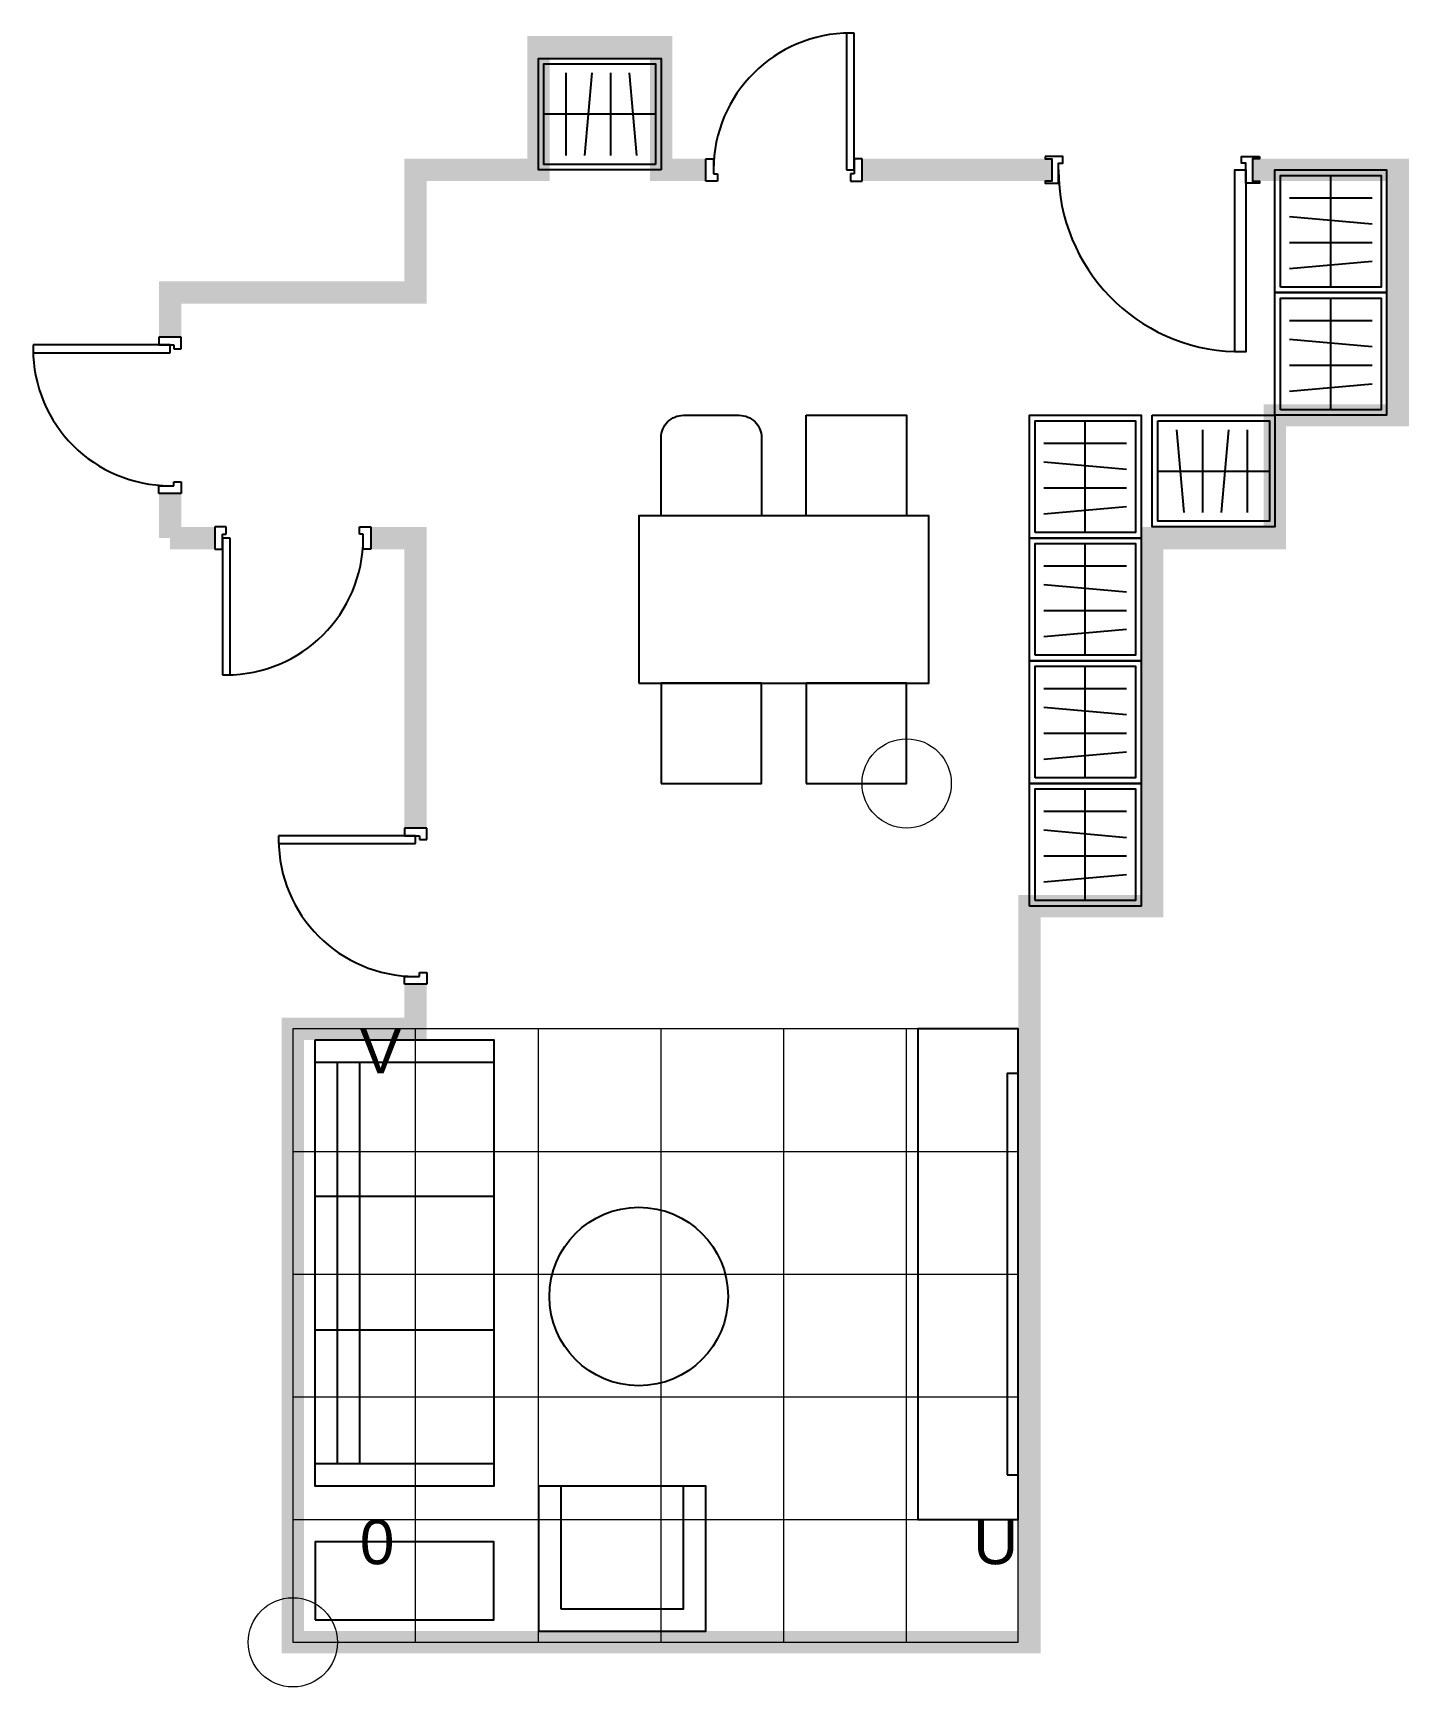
# Model space of a CAD drawing. Header units: millimetres. Extents: x 3237 to 9400, y 3100 to 10513.
import ezdxf

# ---------------------------------------------------------------- set-up
doc = ezdxf.new("R2010")
doc.units = ezdxf.units.MM
doc.layers.add('helper', color=30, linetype='Continuous', lineweight=5)
doc.styles.get("Standard").update_dxf_attribs({"font": 'arial.ttf'})

# ---------------------------------------------------------------- blocks, each defined once
blk = doc.blocks.new('Door_Wide')
blk.add_line((100, 50), (100, -50))
for points in [[(70, 60), (70, 50), (100, 50), (100, -50), (70, -50), (70, -60), (130, -60), (130, -50), (130, 30), (150, 30), (150, 60), (70, 60)], [(1030, 60), (1030, 50), (1000, 50), (1000, -50), (1030, -50), (1030, -60), (970, -60), (970, -50), (970, 30), (950, 30), (950, 60), (1030, 60)]]:
    blk.add_lwpolyline(points)
blk.add_lwpolyline([(970, 0), (970, -815), (920, -815), (920, 0)], close=True)
blk.add_arc((945, 0), 815, 180, 268.24219)
for points in [[(0, 50), (0, -50), (100, 50), (100, -50)], [(1000, 50), (1000, -50), (1100, 50), (1100, -50)]]:
    blk.add_solid(points)
blk = doc.blocks.new('Sitting')
for p, q in [((100, 2600), (900, 2600)), ((200, 800), (200, 2600)), ((300, 800), (300, 2600)), ((900, 2600), (900, 800)), ((100, 2000), (900, 2000)), ((100, 1400), (900, 1400)), ((900, 800), (100, 800))]:
    blk.add_line(p, q)
for points in [[(2800, 550), (3250, 550), (3250, 2750), (2800, 2750)], [(100, 2700), (900, 2700), (900, 700), (100, 700)], [(3200, 750), (3250, 750), (3250, 2550), (3200, 2550)], [(1100, 50), (1850, 50), (1850, 700), (1100, 700)], [(1200, 150), (1750, 150), (1750, 700), (1200, 700)], [(100, 100), (900, 100), (900, 450), (100, 450)]]:
    blk.add_lwpolyline(points, close=True)
blk.add_circle((1550, 1550), 400)
at = {"layer": 'helper'}
for p, q in [((3250, 2750), (0, 2750)), ((0, 2750), (0, 0)), ((550, 0), (550, 2750)), ((1100, 0), (1100, 2750)), ((1650, 0), (1650, 2750)), ((2200, 0), (2200, 2750)), ((2750, 0), (2750, 2750)), ((3250, 0), (3250, 2750)), ((0, 2200), (3250, 2200)), ((0, 1650), (3250, 1650)), ((0, 1100), (3250, 1100)), ((0, 550), (3250, 550)), ((0, 0), (3250, 0))]:
    blk.add_line(p, q, dxfattribs=at)
blk.add_lwpolyline([(0, 0, 0, 0, 0), (2629.1, 1459.5, 200, 0, 0), (2803.9, 1556.6, 0, 0, 0)], format="xyseb", dxfattribs=at)
blk.add_circle((0, 0), 200, dxfattribs=at)
at = {"layer": 'helper', "char_height": 200}
for s, insert, attachment_point in [('V', (300, 2750), 1), ('0', (300, 550), 1), ('U', (3250, 550), 3)]:
    blk.add_mtext_dynamic_manual_height_columns(s, width=550, gutter_width=12.5, heights=[0], dxfattribs=dict(at, insert=insert, attachment_point=attachment_point))
blk = doc.blocks.new('Dining')
blk.add_lwpolyline([(100, 0), (350, 0, -0.414214), (450, -100), (450, -450), (0, -450), (0, -100, -0.414214)], format="xyb", close=True)
for points in [[(650, 0), (1100, 0), (1100, -450), (650, -450)], [(-100, -1200), (1200, -1200), (1200, -450), (-100, -450)], [(0, -1650), (450, -1650), (450, -1200), (0, -1200)], [(650, -1650), (1100, -1650), (1100, -1200), (650, -1200)]]:
    blk.add_lwpolyline(points, close=True)
at = {"layer": 'helper'}
blk.add_lwpolyline([(1100, -1650, 0, 0, 0), (510.2, -302.1, 200, 0, 0), (430.1, -118.8, 0, 0, 0)], format="xyseb", dxfattribs=at)
blk.add_circle((1100, -1650), 200, dxfattribs=at)
blk = doc.blocks.new('robe')
at = {"true_color": 0xffffff}
for p, q in [((250, 25), (250, 525)), ((65, 425), (435, 425)), ((65, 341.7), (435, 308.3)), ((65, 225), (435, 225)), ((65, 108.3), (435, 141.7))]:
    blk.add_line(p, q, dxfattribs=at)
for points in [[(0, 0), (0, 550), (500, 550), (500, 0)], [(25, 25), (25, 525), (475, 525), (475, 25)]]:
    blk.add_lwpolyline(points, close=True, dxfattribs=at)
blk = doc.blocks.new('AllBlock')
for points in [[(5450, 10500), (5450, 10400), (6100, 10500), (6100, 10400)], [(5450, 10500), (5450, 9850), (5550, 10500), (5550, 9850)], [(6000, 10500), (6000, 9850), (6100, 10500), (6100, 9850)], [(4900, 9950), (4900, 9850), (5550, 9950), (5550, 9850)], [(4900, 9950), (4900, 9300), (5000, 9950), (5000, 9300)], [(7100, 9950), (7100, 9850), (7750, 9950), (7750, 9850)], [(8750, 9950), (8750, 9850), (9400, 9950), (9400, 9850)], [(9300, 9950), (9300, 9300), (9400, 9950), (9400, 9300)], [(3800, 9400), (3800, 9300), (4450, 9400), (4450, 9300)], [(4350, 9400), (4350, 9300), (5000, 9400), (5000, 9300)], [(9300, 9400), (9300, 8750), (9400, 9400), (9400, 8750)], [(8750, 8850), (8750, 8750), (9400, 8850), (9400, 8750)], [(8750, 8850), (8750, 8200), (8850, 8850), (8850, 8200)], [(4900, 8300), (4900, 7650), (5000, 8300), (5000, 7650)], [(8200, 8300), (8200, 8200), (8850, 8300), (8850, 8200)], [(8200, 8300), (8200, 7650), (8300, 8300), (8300, 7650)], [(4900, 7750), (4900, 7100), (5000, 7750), (5000, 7100)], [(8200, 7750), (8200, 7100), (8300, 7750), (8300, 7100)], [(8200, 7200), (8200, 6550), (8300, 7200), (8300, 6550)], [(7650, 6650), (7650, 6550), (8300, 6650), (8300, 6550)], [(7650, 6650), (7650, 6000), (7750, 6650), (7750, 6000)], [(4350, 6100), (4350, 6000), (5000, 6100), (5000, 6000)], [(4350, 6100), (4350, 5450), (4450, 6100), (4450, 5450)], [(7650, 6100), (7650, 5450), (7750, 6100), (7750, 5450)], [(4350, 5550), (4350, 4900), (4450, 5550), (4450, 4900)], [(7650, 5550), (7650, 4900), (7750, 5550), (7750, 4900)], [(4350, 5000), (4350, 4350), (4450, 5000), (4450, 4350)], [(7650, 5000), (7650, 4350), (7750, 5000), (7750, 4350)], [(4350, 4450), (4350, 3800), (4450, 4450), (4450, 3800)], [(7650, 4450), (7650, 3800), (7750, 4450), (7750, 3800)], [(4350, 3900), (4350, 3250), (4450, 3900), (4450, 3250)], [(7650, 3900), (7650, 3250), (7750, 3900), (7750, 3250)], [(4350, 3350), (4350, 3250), (5000, 3350), (5000, 3250)], [(4900, 3350), (4900, 3250), (5550, 3350), (5550, 3250)], [(5450, 3350), (5450, 3250), (6100, 3350), (6100, 3250)], [(6000, 3350), (6000, 3250), (6650, 3350), (6650, 3250)], [(6550, 3350), (6550, 3250), (7200, 3350), (7200, 3250)], [(7100, 3350), (7100, 3250), (7750, 3350), (7750, 3250)]]:
    blk.add_solid(points)
for p, rotation in [((6050, 9900), 90), ((8250, 8800), 270)]:
    blk.add_blockref('robe', p, dxfattribs=dict(rotation=rotation))
for name, p in [('Door_Wide', (7700, 9900)), ('robe', (8800, 9350)), ('robe', (8800, 8800)), ('Dining', (6050, 8800)), ('robe', (7700, 8250)), ('robe', (7700, 7700)), ('robe', (7700, 7150)), ('robe', (7700, 6600)), ('Sitting', (4400, 3300))]:
    blk.add_blockref(name, p)
blk = doc.blocks.new('Door_Narrow')
at = {"color": 7}
for p, q in [((-50, -200), (-50, -234.6)), ((50, -200), (-50, -200)), ((-50, -200), (-50, -234.6)), ((50, -251.9), (50, -200)), ((50, -251.9), (50, -200)), ((0, -234.6), (-613.5, -234.6)), ((-613.5, -234.6), (-613.5, -269.2)), ((-613.5, -269.2), (0, -269.2)), ((-50, -234.6), (17.3, -234.6)), ((-50, -234.6), (17.3, -234.6)), ((0, -269.2), (0, -234.6)), ((17.3, -234.6), (17.3, -251.9)), ((17.3, -234.6), (17.3, -251.9)), ((17.3, -251.9), (50, -251.9)), ((17.3, -251.9), (50, -251.9)), ((-50, -900), (-50, -865.4)), ((-50, -865.4), (17.3, -865.4)), ((17.3, -865.4), (17.3, -848.1)), ((17.3, -848.1), (50, -848.1)), ((50, -848.1), (50, -900)), ((50, -900), (-50, -900))]:
    blk.add_line(p, q, dxfattribs=at)
blk.add_arc((0, -251.9), 613.5, 180, 269.9, dxfattribs=at)
for points in [[(50, 0), (-50, 0), (50, -200), (-50, -200)], [(50, -900), (-50, -900), (50, -1100), (-50, -1100)]]:
    blk.add_solid(points, dxfattribs=at)

msp = doc.modelspace()

# ---------------------------------------------------------------- block references
for name, p in [('AllBlock', (0, 0)), ('Door_Narrow', (3850, 9350)), ('Door_Narrow', (4950, 7150))]:
    msp.add_blockref(name, p)
for p, rotation in [((7150, 9900), 270), ((3850, 8250), 90)]:
    msp.add_blockref('Door_Narrow', p, dxfattribs=dict(rotation=rotation))

doc.saveas('drawing.dxf')
